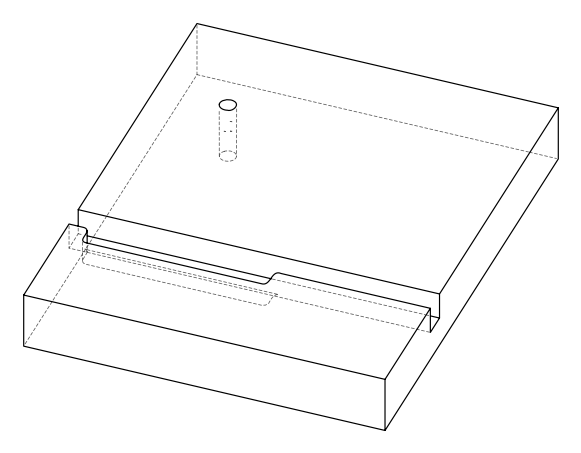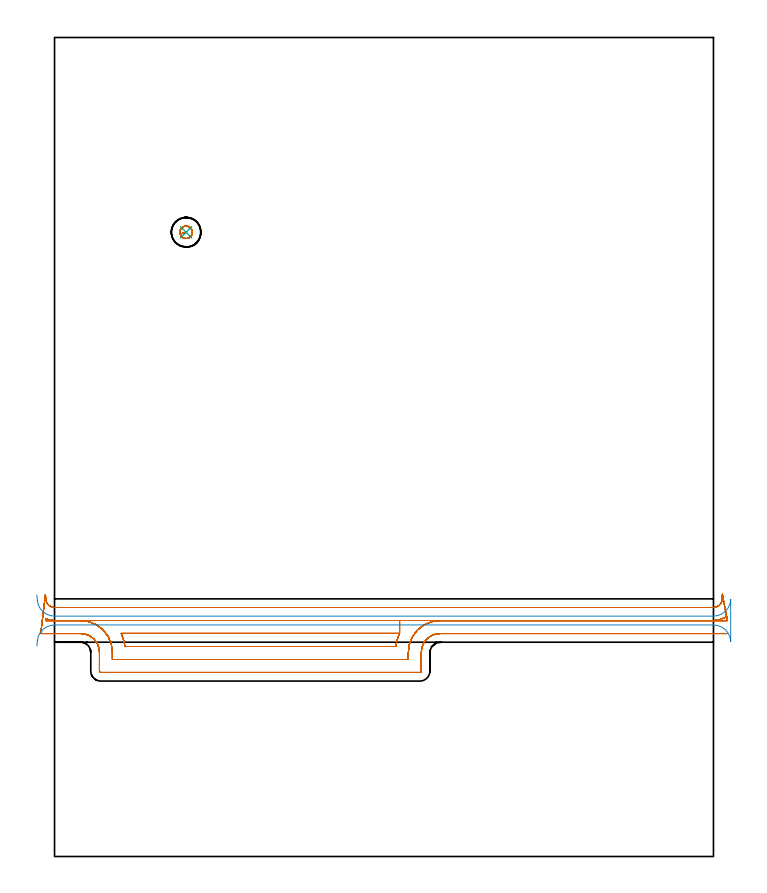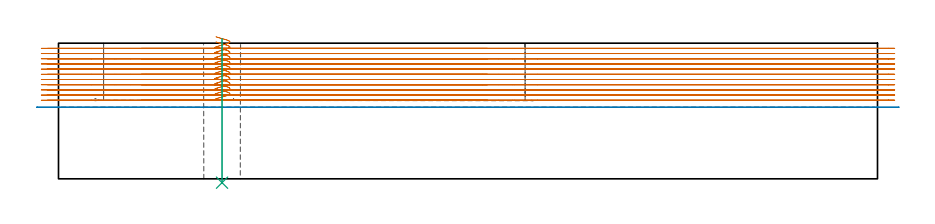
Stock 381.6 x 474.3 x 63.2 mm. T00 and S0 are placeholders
(PLAN: 3 operations, 2 tool changes, 49.8 min)
(1 MILL_OPEN_POCKET | POCKET_OPEN | NXT0201_013 | Follow Part, ap 2.5, ae 75% | 47.8 min | 378576 mm3)
(2 MILL_RECTANGULAR_SLOT | SLOT_RECTANGULAR | UGT0201_136 | Follow Part, ap 5, ae 75% | 1.73 min | 30648 mm3)
(3 INDEXABLE_INSERT_DRILL_THROUGH_HOLE_FROM_SOLID | STEP1HOLE | NXT0302_005 | 0.27 min | 8285 mm3)
(TOOL NXT0201_013 | ENDMILL 10mm | D10 FL30 Z4)
(TOOL UGT0201_136 | Carbide End Mill 20.0 | D20 FL30 Z4)
(TOOL NXT0302_005 | Index. Insert Drill 17mm [880-D1700L20-05] | D17 PA176 FL85 Z2)
(OP 1 MILL_OPEN_POCKET)
G17 G21 G94 G90
T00 M6
G54
G17 G0 G90 X389.35 Y138.944 S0 M3
G43 Z73.2 H0
Z60.782
G94 G1 X386.6 Y137.744 F250.
G2 X381.6 Y136.7 R12.5 F500.
G1 X199.816
Y129.2
X38.584
G2 X40.788 Y121.6 R25.8
G1 X197.612
G2 X199.816 Y129.2 R25.8
G1 Y136.7
X0.
G2 X-5. Y137.744 R12.5
G1 Y136.6
X15.2
G2 X33.5 Y118.3 R18.3
G1 Y114.1
X204.9
Y118.3
G2 X223.2 Y136.6 R18.3
G1 X386.6
X389.6 F250.
X386.78 Y151.878
X386.59 Y148.884
G2 X381.6 Y144.2 R5. F500.
G1 X0.
G2 X-4.97 Y148.653 R5.
G1 X-5.298 Y151.635 F250.
X-8. Y129.1
X-5.
X15.2 F500.
G2 X26. Y118.3 R10.8
G1 Y107.4
G3 X26.8 Y106.6 R0.8
G1 X211.6
G3 X212.4 Y107.4 R0.8
G1 Y118.3
G2 X223.2 Y129.1 R10.8
G1 X386.6
X389.6 F250.
G0 X389.35 Y138.944 Z58.364
G1 X386.6 Y137.744
G2 X381.6 Y136.7 R12.5 F500.
G1 X199.816
Y129.2
X38.584
G2 X40.788 Y121.6 R25.8
G1 X197.612
G2 X199.816 Y129.2 R25.8
G1 Y136.7
X0.
G2 X-5. Y137.744 R12.5
G1 Y136.6
X15.2
G2 X33.5 Y118.3 R18.3
G1 Y114.1
X204.9
Y118.3
G2 X223.2 Y136.6 R18.3
G1 X386.6
X389.6 F250.
X386.78 Y151.878
X386.59 Y148.884
G2 X381.6 Y144.2 R5. F500.
G1 X0.
G2 X-4.97 Y148.653 R5.
G1 X-5.298 Y151.635 F250.
X-8. Y129.1
X-5.
X15.2 F500.
G2 X26. Y118.3 R10.8
G1 Y107.4
G3 X26.8 Y106.6 R0.8
G1 X211.6
G3 X212.4 Y107.4 R0.8
G1 Y118.3
G2 X223.2 Y129.1 R10.8
G1 X386.6
X389.6 F250.
G0 X389.35 Y138.944 Z55.945
G1 X386.6 Y137.744
G2 X381.6 Y136.7 R12.5 F500.
G1 X199.816
Y129.2
X38.584
G2 X40.788 Y121.6 R25.8
G1 X197.612
G2 X199.816 Y129.2 R25.8
G1 Y136.7
X0.
G2 X-5. Y137.744 R12.5
G1 Y136.6
X15.2
G2 X33.5 Y118.3 R18.3
G1 Y114.1
X204.9
Y118.3
G2 X223.2 Y136.6 R18.3
G1 X386.6
X389.6 F250.
X386.78 Y151.878
X386.59 Y148.884
G2 X381.6 Y144.2 R5. F500.
G1 X0.
G2 X-4.97 Y148.653 R5.
G1 X-5.298 Y151.635 F250.
X-8. Y129.1
X-5.
X15.2 F500.
G2 X26. Y118.3 R10.8
G1 Y107.4
G3 X26.8 Y106.6 R0.8
G1 X211.6
G3 X212.4 Y107.4 R0.8
G1 Y118.3
G2 X223.2 Y129.1 R10.8
G1 X386.6
X389.6 F250.
G0 X389.35 Y138.944 Z53.527
G1 X386.6 Y137.744
G2 X381.6 Y136.7 R12.5 F500.
G1 X199.816
Y129.2
X38.584
G2 X40.788 Y121.6 R25.8
G1 X197.612
G2 X199.816 Y129.2 R25.8
G1 Y136.7
X0.
G2 X-5. Y137.744 R12.5
G1 Y136.6
X15.2
G2 X33.5 Y118.3 R18.3
G1 Y114.1
X204.9
Y118.3
G2 X223.2 Y136.6 R18.3
G1 X386.6
X389.6 F250.
X386.78 Y151.878
X386.59 Y148.884
G2 X381.6 Y144.2 R5. F500.
G1 X0.
G2 X-4.97 Y148.653 R5.
G1 X-5.298 Y151.635 F250.
X-8. Y129.1
X-5.
X15.2 F500.
G2 X26. Y118.3 R10.8
G1 Y107.4
G3 X26.8 Y106.6 R0.8
G1 X211.6
G3 X212.4 Y107.4 R0.8
G1 Y118.3
G2 X223.2 Y129.1 R10.8
G1 X386.6
X389.6 F250.
G0 X389.35 Y138.944 Z51.109
G1 X386.6 Y137.744
G2 X381.6 Y136.7 R12.5 F500.
G1 X199.816
Y129.2
X38.584
G2 X40.788 Y121.6 R25.8
G1 X197.612
G2 X199.816 Y129.2 R25.8
G1 Y136.7
X0.
G2 X-5. Y137.744 R12.5
G1 Y136.6
X15.2
G2 X33.5 Y118.3 R18.3
G1 Y114.1
X204.9
Y118.3
G2 X223.2 Y136.6 R18.3
G1 X386.6
X389.6 F250.
X386.78 Y151.878
X386.59 Y148.884
G2 X381.6 Y144.2 R5. F500.
G1 X0.
G2 X-4.97 Y148.653 R5.
G1 X-5.298 Y151.635 F250.
X-8. Y129.1
X-5.
X15.2 F500.
G2 X26. Y118.3 R10.8
G1 Y107.4
G3 X26.8 Y106.6 R0.8
G1 X211.6
G3 X212.4 Y107.4 R0.8
G1 Y118.3
G2 X223.2 Y129.1 R10.8
G1 X386.6
X389.6 F250.
G0 X389.35 Y138.944 Z48.691
G1 X386.6 Y137.744
G2 X381.6 Y136.7 R12.5 F500.
G1 X199.816
Y129.2
X38.584
G2 X40.788 Y121.6 R25.8
G1 X197.612
G2 X199.816 Y129.2 R25.8
G1 Y136.7
X0.
G2 X-5. Y137.744 R12.5
G1 Y136.6
X15.2
G2 X33.5 Y118.3 R18.3
G1 Y114.1
X204.9
Y118.3
G2 X223.2 Y136.6 R18.3
G1 X386.6
X389.6 F250.
X386.78 Y151.878
X386.59 Y148.884
G2 X381.6 Y144.2 R5. F500.
G1 X0.
G2 X-4.97 Y148.653 R5.
G1 X-5.298 Y151.635 F250.
X-8. Y129.1
X-5.
X15.2 F500.
G2 X26. Y118.3 R10.8
G1 Y107.4
G3 X26.8 Y106.6 R0.8
G1 X211.6
G3 X212.4 Y107.4 R0.8
G1 Y118.3
G2 X223.2 Y129.1 R10.8
G1 X386.6
X389.6 F250.
G0 X389.35 Y138.944 Z46.273
G1 X386.6 Y137.744
G2 X381.6 Y136.7 R12.5 F500.
G1 X199.816
Y129.2
X38.584
G2 X40.788 Y121.6 R25.8
G1 X197.612
G2 X199.816 Y129.2 R25.8
G1 Y136.7
X0.
G2 X-5. Y137.744 R12.5
G1 Y136.6
X15.2
G2 X33.5 Y118.3 R18.3
G1 Y114.1
X204.9
Y118.3
G2 X223.2 Y136.6 R18.3
G1 X386.6
X389.6 F250.
X386.78 Y151.878
X386.59 Y148.884
G2 X381.6 Y144.2 R5. F500.
G1 X0.
G2 X-4.97 Y148.653 R5.
G1 X-5.298 Y151.635 F250.
X-8. Y129.1
X-5.
X15.2 F500.
G2 X26. Y118.3 R10.8
G1 Y107.4
G3 X26.8 Y106.6 R0.8
G1 X211.6
G3 X212.4 Y107.4 R0.8
G1 Y118.3
G2 X223.2 Y129.1 R10.8
G1 X386.6
X389.6 F250.
G0 X389.35 Y138.944 Z43.855
G1 X386.6 Y137.744
G2 X381.6 Y136.7 R12.5 F500.
G1 X199.816
Y129.2
X38.584
G2 X40.788 Y121.6 R25.8
G1 X197.612
G2 X199.816 Y129.2 R25.8
G1 Y136.7
X0.
G2 X-5. Y137.744 R12.5
G1 Y136.6
X15.2
G2 X33.5 Y118.3 R18.3
G1 Y114.1
X204.9
Y118.3
G2 X223.2 Y136.6 R18.3
G1 X386.6
X389.6 F250.
X386.78 Y151.878
X386.59 Y148.884
G2 X381.6 Y144.2 R5. F500.
G1 X0.
G2 X-4.97 Y148.653 R5.
G1 X-5.298 Y151.635 F250.
X-8. Y129.1
X-5.
X15.2 F500.
G2 X26. Y118.3 R10.8
G1 Y107.4
G3 X26.8 Y106.6 R0.8
G1 X211.6
G3 X212.4 Y107.4 R0.8
G1 Y118.3
G2 X223.2 Y129.1 R10.8
G1 X386.6
X389.6 F250.
G0 X389.35 Y138.944 Z41.436
G1 X386.6 Y137.744
G2 X381.6 Y136.7 R12.5 F500.
G1 X199.816
Y129.2
X38.584
G2 X40.788 Y121.6 R25.8
G1 X197.612
G2 X199.816 Y129.2 R25.8
G1 Y136.7
X0.
G2 X-5. Y137.744 R12.5
G1 Y136.6
X15.2
G2 X33.5 Y118.3 R18.3
G1 Y114.1
X204.9
Y118.3
G2 X223.2 Y136.6 R18.3
G1 X386.6
X389.6 F250.
X386.78 Y151.878
X386.59 Y148.884
G2 X381.6 Y144.2 R5. F500.
G1 X0.
G2 X-4.97 Y148.653 R5.
G1 X-5.298 Y151.635 F250.
X-8. Y129.1
X-5.
X15.2 F500.
G2 X26. Y118.3 R10.8
G1 Y107.4
G3 X26.8 Y106.6 R0.8
G1 X211.6
G3 X212.4 Y107.4 R0.8
G1 Y118.3
G2 X223.2 Y129.1 R10.8
G1 X386.6
X389.6 F250.
G0 X389.35 Y138.944 Z39.018
G1 X386.6 Y137.744
G2 X381.6 Y136.7 R12.5 F500.
G1 X199.816
Y129.2
X38.584
G2 X40.788 Y121.6 R25.8
G1 X197.612
G2 X199.816 Y129.2 R25.8
G1 Y136.7
X0.
G2 X-5. Y137.744 R12.5
G1 Y136.6
X15.2
G2 X33.5 Y118.3 R18.3
G1 Y114.1
X204.9
Y118.3
G2 X223.2 Y136.6 R18.3
G1 X386.6
X389.6 F250.
X386.78 Y151.878
X386.59 Y148.884
G2 X381.6 Y144.2 R5. F500.
G1 X0.
G2 X-4.97 Y148.653 R5.
G1 X-5.298 Y151.635 F250.
X-8. Y129.1
X-5.
X15.2 F500.
G2 X26. Y118.3 R10.8
G1 Y107.4
G3 X26.8 Y106.6 R0.8
G1 X211.6
G3 X212.4 Y107.4 R0.8
G1 Y118.3
G2 X223.2 Y129.1 R10.8
G1 X386.6
X389.6 F250.
G0 X389.35 Y138.944 Z36.6
G1 X386.6 Y137.744
G2 X381.6 Y136.7 R12.5 F500.
G1 X199.816
Y129.2
X38.584
G2 X40.788 Y121.6 R25.8
G1 X197.612
G2 X199.816 Y129.2 R25.8
G1 Y136.7
X0.
G2 X-5. Y137.744 R12.5
G1 Y136.6
X15.2
G2 X33.5 Y118.3 R18.3
G1 Y114.1
X204.9
Y118.3
G2 X223.2 Y136.6 R18.3
G1 X386.6
X389.6 F250.
X386.78 Y151.878
X386.59 Y148.884
G2 X381.6 Y144.2 R5. F500.
G1 X0.
G2 X-4.97 Y148.653 R5.
G1 X-5.298 Y151.635 F250.
X-8. Y129.1
X-5.
X15.2 F500.
G2 X26. Y118.3 R10.8
G1 Y107.4
G3 X26.8 Y106.6 R0.8
G1 X211.6
G3 X212.4 Y107.4 R0.8
G1 Y118.3
G2 X223.2 Y129.1 R10.8
G1 X386.6
X389.6 F250.
G0 Z73.2
X73.377 Y359.268
Z66.2
G1 X73.651 Y358.951 Z66.088
X74.05 Y358.606 Z65.946
X74.496 Y358.323 Z65.805
X74.978 Y358.108 Z65.663
X75.487 Y357.966 Z65.522
X76.01 Y357.9 Z65.381
X76.39 Z65.279
X76.913 Y357.966 Z65.137
X77.422 Y358.108 Z64.996
X77.904 Y358.323 Z64.855
X78.35 Y358.606 Z64.713
X78.749 Y358.951 Z64.572
X79.094 Y359.35 Z64.43
X79.377 Y359.796 Z64.289
X79.592 Y360.278 Z64.147
X79.734 Y360.787 Z64.006
X79.8 Y361.31 Z63.865
Y361.5 Z63.814
Y361.69 Z63.763
X79.734 Y362.213 Z63.621
X79.592 Y362.722 Z63.48
X79.377 Y363.204 Z63.339
X79.094 Y363.65 Z63.197
X78.749 Y364.049 Z63.056
X78.35 Y364.394 Z62.914
X77.904 Y364.677 Z62.773
X77.422 Y364.892 Z62.631
X76.913 Y365.034 Z62.49
X76.39 Y365.1 Z62.349
X76.01 Z62.247
X75.487 Y365.034 Z62.105
X74.978 Y364.892 Z61.964
X74.496 Y364.677 Z61.823
X74.05 Y364.394 Z61.681
X73.651 Y364.049 Z61.54
X73.306 Y363.65 Z61.398
X73.023 Y363.204 Z61.257
X72.808 Y362.722 Z61.115
X72.666 Y362.213 Z60.974
X72.6 Y361.69 Z60.833
Y361.5 Z60.782
G3 X76.2 Y357.9 R3.6 F500.
X72.6 Y361.5 R-3.6
X72.738 Y360.513 R3.6
G1 X75.623 Y361.335 F250.
G0 X73.377 Y359.268 Z63.782
G1 X73.651 Y358.951 Z63.67
X74.05 Y358.606 Z63.528
X74.496 Y358.323 Z63.387
X74.978 Y358.108 Z63.245
X75.487 Y357.966 Z63.104
X76.01 Y357.9 Z62.962
X76.39 Z62.861
X76.913 Y357.966 Z62.719
X77.422 Y358.108 Z62.578
X77.904 Y358.323 Z62.436
X78.35 Y358.606 Z62.295
X78.749 Y358.951 Z62.154
X79.094 Y359.35 Z62.012
X79.377 Y359.796 Z61.871
X79.592 Y360.278 Z61.729
X79.734 Y360.787 Z61.588
X79.8 Y361.31 Z61.446
Y361.5 Z61.396
Y361.69 Z61.345
X79.734 Y362.213 Z61.203
X79.592 Y362.722 Z61.062
X79.377 Y363.204 Z60.92
X79.094 Y363.65 Z60.779
X78.749 Y364.049 Z60.638
X78.35 Y364.394 Z60.496
X77.904 Y364.677 Z60.355
X77.422 Y364.892 Z60.213
X76.913 Y365.034 Z60.072
X76.39 Y365.1 Z59.93
X76.01 Z59.829
X75.487 Y365.034 Z59.687
X74.978 Y364.892 Z59.546
X74.496 Y364.677 Z59.404
X74.05 Y364.394 Z59.263
X73.651 Y364.049 Z59.122
X73.306 Y363.65 Z58.98
X73.023 Y363.204 Z58.839
X72.808 Y362.722 Z58.697
X72.666 Y362.213 Z58.556
X72.6 Y361.69 Z58.414
Y361.5 Z58.364
G3 X76.2 Y357.9 R3.6 F500.
X72.6 Y361.5 R-3.6
X72.738 Y360.513 R3.6
G1 X75.623 Y361.335 F250.
G0 X73.377 Y359.268 Z61.364
G1 X73.651 Y358.951 Z61.251
X74.05 Y358.606 Z61.11
X74.496 Y358.323 Z60.969
X74.978 Y358.108 Z60.827
X75.487 Y357.966 Z60.686
X76.01 Y357.9 Z60.544
X76.39 Z60.443
X76.913 Y357.966 Z60.301
X77.422 Y358.108 Z60.16
X77.904 Y358.323 Z60.018
X78.35 Y358.606 Z59.877
X78.749 Y358.951 Z59.735
X79.094 Y359.35 Z59.594
X79.377 Y359.796 Z59.453
X79.592 Y360.278 Z59.311
X79.734 Y360.787 Z59.17
X79.8 Y361.31 Z59.028
Y361.5 Z58.977
Y361.69 Z58.927
X79.734 Y362.213 Z58.785
X79.592 Y362.722 Z58.644
X79.377 Y363.204 Z58.502
X79.094 Y363.65 Z58.361
X78.749 Y364.049 Z58.219
X78.35 Y364.394 Z58.078
X77.904 Y364.677 Z57.937
X77.422 Y364.892 Z57.795
X76.913 Y365.034 Z57.654
X76.39 Y365.1 Z57.512
X76.01 Z57.411
X75.487 Y365.034 Z57.269
X74.978 Y364.892 Z57.128
X74.496 Y364.677 Z56.986
X74.05 Y364.394 Z56.845
X73.651 Y364.049 Z56.703
X73.306 Y363.65 Z56.562
X73.023 Y363.204 Z56.421
X72.808 Y362.722 Z56.279
X72.666 Y362.213 Z56.138
X72.6 Y361.69 Z55.996
Y361.5 Z55.945
G3 X76.2 Y357.9 R3.6 F500.
X72.6 Y361.5 R-3.6
X72.738 Y360.513 R3.6
G1 X75.623 Y361.335 F250.
G0 X73.377 Y359.268 Z58.945
G1 X73.651 Y358.951 Z58.833
X74.05 Y358.606 Z58.692
X74.496 Y358.323 Z58.55
X74.978 Y358.108 Z58.409
X75.487 Y357.966 Z58.268
X76.01 Y357.9 Z58.126
X76.39 Z58.024
X76.913 Y357.966 Z57.883
X77.422 Y358.108 Z57.742
X77.904 Y358.323 Z57.6
X78.35 Y358.606 Z57.459
X78.749 Y358.951 Z57.317
X79.094 Y359.35 Z57.176
X79.377 Y359.796 Z57.034
X79.592 Y360.278 Z56.893
X79.734 Y360.787 Z56.752
X79.8 Y361.31 Z56.61
Y361.5 Z56.559
Y361.69 Z56.508
X79.734 Y362.213 Z56.367
X79.592 Y362.722 Z56.226
X79.377 Y363.204 Z56.084
X79.094 Y363.65 Z55.943
X78.749 Y364.049 Z55.801
X78.35 Y364.394 Z55.66
X77.904 Y364.677 Z55.518
X77.422 Y364.892 Z55.377
X76.913 Y365.034 Z55.236
X76.39 Y365.1 Z55.094
X76.01 Z54.992
X75.487 Y365.034 Z54.851
X74.978 Y364.892 Z54.71
X74.496 Y364.677 Z54.568
X74.05 Y364.394 Z54.427
X73.651 Y364.049 Z54.285
X73.306 Y363.65 Z54.144
X73.023 Y363.204 Z54.002
X72.808 Y362.722 Z53.861
X72.666 Y362.213 Z53.719
X72.6 Y361.69 Z53.578
Y361.5 Z53.527
G3 X76.2 Y357.9 R3.6 F500.
X72.6 Y361.5 R-3.6
X72.738 Y360.513 R3.6
G1 X75.623 Y361.335 F250.
G0 X73.377 Y359.268 Z56.527
G1 X73.651 Y358.951 Z56.415
X74.05 Y358.606 Z56.274
X74.496 Y358.323 Z56.132
X74.978 Y358.108 Z55.991
X75.487 Y357.966 Z55.849
X76.01 Y357.9 Z55.708
X76.39 Z55.606
X76.913 Y357.966 Z55.465
X77.422 Y358.108 Z55.323
X77.904 Y358.323 Z55.182
X78.35 Y358.606 Z55.04
X78.749 Y358.951 Z54.899
X79.094 Y359.35 Z54.758
X79.377 Y359.796 Z54.616
X79.592 Y360.278 Z54.475
X79.734 Y360.787 Z54.333
X79.8 Y361.31 Z54.192
Y361.5 Z54.141
Y361.69 Z54.09
X79.734 Y362.213 Z53.949
X79.592 Y362.722 Z53.807
X79.377 Y363.204 Z53.666
X79.094 Y363.65 Z53.524
X78.749 Y364.049 Z53.383
X78.35 Y364.394 Z53.242
X77.904 Y364.677 Z53.1
X77.422 Y364.892 Z52.959
X76.913 Y365.034 Z52.817
X76.39 Y365.1 Z52.676
X76.01 Z52.574
X75.487 Y365.034 Z52.433
X74.978 Y364.892 Z52.291
X74.496 Y364.677 Z52.15
X74.05 Y364.394 Z52.008
X73.651 Y364.049 Z51.867
X73.306 Y363.65 Z51.726
X73.023 Y363.204 Z51.584
X72.808 Y362.722 Z51.443
X72.666 Y362.213 Z51.301
X72.6 Y361.69 Z51.16
Y361.5 Z51.109
G3 X76.2 Y357.9 R3.6 F500.
X72.6 Y361.5 R-3.6
X72.738 Y360.513 R3.6
G1 X75.623 Y361.335 F250.
G0 X73.377 Y359.268 Z54.109
G1 X73.651 Y358.951 Z53.997
X74.05 Y358.606 Z53.855
X74.496 Y358.323 Z53.714
X74.978 Y358.108 Z53.573
X75.487 Y357.966 Z53.431
X76.01 Y357.9 Z53.29
X76.39 Z53.188
X76.913 Y357.966 Z53.047
X77.422 Y358.108 Z52.905
X77.904 Y358.323 Z52.764
X78.35 Y358.606 Z52.622
X78.749 Y358.951 Z52.481
X79.094 Y359.35 Z52.339
X79.377 Y359.796 Z52.198
X79.592 Y360.278 Z52.057
X79.734 Y360.787 Z51.915
X79.8 Y361.31 Z51.774
Y361.5 Z51.723
Y361.69 Z51.672
X79.734 Y362.213 Z51.531
X79.592 Y362.722 Z51.389
X79.377 Y363.204 Z51.248
X79.094 Y363.65 Z51.106
X78.749 Y364.049 Z50.965
X78.35 Y364.394 Z50.823
X77.904 Y364.677 Z50.682
X77.422 Y364.892 Z50.541
X76.913 Y365.034 Z50.399
X76.39 Y365.1 Z50.258
X76.01 Z50.156
X75.487 Y365.034 Z50.015
X74.978 Y364.892 Z49.873
X74.496 Y364.677 Z49.732
X74.05 Y364.394 Z49.59
X73.651 Y364.049 Z49.449
X73.306 Y363.65 Z49.307
X73.023 Y363.204 Z49.166
X72.808 Y362.722 Z49.025
X72.666 Y362.213 Z48.883
X72.6 Y361.69 Z48.742
Y361.5 Z48.691
G3 X76.2 Y357.9 R3.6 F500.
X72.6 Y361.5 R-3.6
X72.738 Y360.513 R3.6
G1 X75.623 Y361.335 F250.
G0 X73.377 Y359.268 Z51.691
G1 X73.651 Y358.951 Z51.579
X74.05 Y358.606 Z51.437
X74.496 Y358.323 Z51.296
X74.978 Y358.108 Z51.154
X75.487 Y357.966 Z51.013
X76.01 Y357.9 Z50.872
X76.39 Z50.77
X76.913 Y357.966 Z50.628
X77.422 Y358.108 Z50.487
X77.904 Y358.323 Z50.346
X78.35 Y358.606 Z50.204
X78.749 Y358.951 Z50.063
X79.094 Y359.35 Z49.921
X79.377 Y359.796 Z49.78
X79.592 Y360.278 Z49.638
X79.734 Y360.787 Z49.497
X79.8 Y361.31 Z49.356
Y361.5 Z49.305
Y361.69 Z49.254
X79.734 Y362.213 Z49.112
X79.592 Y362.722 Z48.971
X79.377 Y363.204 Z48.83
X79.094 Y363.65 Z48.688
X78.749 Y364.049 Z48.547
X78.35 Y364.394 Z48.405
X77.904 Y364.677 Z48.264
X77.422 Y364.892 Z48.122
X76.913 Y365.034 Z47.981
X76.39 Y365.1 Z47.84
X76.01 Z47.738
X75.487 Y365.034 Z47.596
X74.978 Y364.892 Z47.455
X74.496 Y364.677 Z47.314
X74.05 Y364.394 Z47.172
X73.651 Y364.049 Z47.031
X73.306 Y363.65 Z46.889
X73.023 Y363.204 Z46.748
X72.808 Y362.722 Z46.606
X72.666 Y362.213 Z46.465
X72.6 Y361.69 Z46.324
Y361.5 Z46.273
G3 X76.2 Y357.9 R3.6 F500.
X72.6 Y361.5 R-3.6
X72.738 Y360.513 R3.6
G1 X75.623 Y361.335 F250.
G0 X73.377 Y359.268 Z49.273
G1 X73.651 Y358.951 Z49.161
X74.05 Y358.606 Z49.019
X74.496 Y358.323 Z48.878
X74.978 Y358.108 Z48.736
X75.487 Y357.966 Z48.595
X76.01 Y357.9 Z48.453
X76.39 Z48.352
X76.913 Y357.966 Z48.21
X77.422 Y358.108 Z48.069
X77.904 Y358.323 Z47.927
X78.35 Y358.606 Z47.786
X78.749 Y358.951 Z47.645
X79.094 Y359.35 Z47.503
X79.377 Y359.796 Z47.362
X79.592 Y360.278 Z47.22
X79.734 Y360.787 Z47.079
X79.8 Y361.31 Z46.937
Y361.5 Z46.887
Y361.69 Z46.836
X79.734 Y362.213 Z46.694
X79.592 Y362.722 Z46.553
X79.377 Y363.204 Z46.411
X79.094 Y363.65 Z46.27
X78.749 Y364.049 Z46.129
X78.35 Y364.394 Z45.987
X77.904 Y364.677 Z45.846
X77.422 Y364.892 Z45.704
X76.913 Y365.034 Z45.563
X76.39 Y365.1 Z45.421
X76.01 Z45.32
X75.487 Y365.034 Z45.178
X74.978 Y364.892 Z45.037
X74.496 Y364.677 Z44.895
X74.05 Y364.394 Z44.754
X73.651 Y364.049 Z44.613
X73.306 Y363.65 Z44.471
X73.023 Y363.204 Z44.33
X72.808 Y362.722 Z44.188
X72.666 Y362.213 Z44.047
X72.6 Y361.69 Z43.905
Y361.5 Z43.855
G3 X76.2 Y357.9 R3.6 F500.
X72.6 Y361.5 R-3.6
X72.738 Y360.513 R3.6
G1 X75.623 Y361.335 F250.
G0 X73.377 Y359.268 Z46.855
G1 X73.651 Y358.951 Z46.742
X74.05 Y358.606 Z46.601
X74.496 Y358.323 Z46.46
X74.978 Y358.108 Z46.318
X75.487 Y357.966 Z46.177
X76.01 Y357.9 Z46.035
X76.39 Z45.934
X76.913 Y357.966 Z45.792
X77.422 Y358.108 Z45.651
X77.904 Y358.323 Z45.509
X78.35 Y358.606 Z45.368
X78.749 Y358.951 Z45.226
X79.094 Y359.35 Z45.085
X79.377 Y359.796 Z44.944
X79.592 Y360.278 Z44.802
X79.734 Y360.787 Z44.661
X79.8 Y361.31 Z44.519
Y361.5 Z44.468
Y361.69 Z44.418
X79.734 Y362.213 Z44.276
X79.592 Y362.722 Z44.135
X79.377 Y363.204 Z43.993
X79.094 Y363.65 Z43.852
X78.749 Y364.049 Z43.71
X78.35 Y364.394 Z43.569
X77.904 Y364.677 Z43.427
X77.422 Y364.892 Z43.286
X76.913 Y365.034 Z43.145
X76.39 Y365.1 Z43.003
X76.01 Z42.901
X75.487 Y365.034 Z42.76
X74.978 Y364.892 Z42.619
X74.496 Y364.677 Z42.477
X74.05 Y364.394 Z42.336
X73.651 Y364.049 Z42.194
X73.306 Y363.65 Z42.053
X73.023 Y363.204 Z41.911
X72.808 Y362.722 Z41.77
X72.666 Y362.213 Z41.629
X72.6 Y361.69 Z41.487
Y361.5 Z41.436
G3 X76.2 Y357.9 R3.6 F500.
X72.6 Y361.5 R-3.6
X72.738 Y360.513 R3.6
G1 X75.623 Y361.335 F250.
G0 X73.377 Y359.268 Z44.436
G1 X73.651 Y358.951 Z44.324
X74.05 Y358.606 Z44.183
X74.496 Y358.323 Z44.041
X74.978 Y358.108 Z43.9
X75.487 Y357.966 Z43.758
X76.01 Y357.9 Z43.617
X76.39 Z43.515
X76.913 Y357.966 Z43.374
X77.422 Y358.108 Z43.232
X77.904 Y358.323 Z43.091
X78.35 Y358.606 Z42.95
X78.749 Y358.951 Z42.808
X79.094 Y359.35 Z42.667
X79.377 Y359.796 Z42.525
X79.592 Y360.278 Z42.384
X79.734 Y360.787 Z42.242
X79.8 Y361.31 Z42.101
Y361.5 Z42.05
Y361.69 Z41.999
X79.734 Y362.213 Z41.858
X79.592 Y362.722 Z41.716
X79.377 Y363.204 Z41.575
X79.094 Y363.65 Z41.434
X78.749 Y364.049 Z41.292
X78.35 Y364.394 Z41.151
X77.904 Y364.677 Z41.009
X77.422 Y364.892 Z40.868
X76.913 Y365.034 Z40.726
X76.39 Y365.1 Z40.585
X76.01 Z40.483
X75.487 Y365.034 Z40.342
X74.978 Y364.892 Z40.2
X74.496 Y364.677 Z40.059
X74.05 Y364.394 Z39.918
X73.651 Y364.049 Z39.776
X73.306 Y363.65 Z39.635
X73.023 Y363.204 Z39.493
X72.808 Y362.722 Z39.352
X72.666 Y362.213 Z39.21
X72.6 Y361.69 Z39.069
Y361.5 Z39.018
G3 X76.2 Y357.9 R3.6 F500.
X72.6 Y361.5 R-3.6
X72.738 Y360.513 R3.6
G1 X75.623 Y361.335 F250.
G0 X73.377 Y359.268 Z42.018
G1 X73.651 Y358.951 Z41.906
X74.05 Y358.606 Z41.765
X74.496 Y358.323 Z41.623
X74.978 Y358.108 Z41.482
X75.487 Y357.966 Z41.34
X76.01 Y357.9 Z41.199
X76.39 Z41.097
X76.913 Y357.966 Z40.956
X77.422 Y358.108 Z40.814
X77.904 Y358.323 Z40.673
X78.35 Y358.606 Z40.531
X78.749 Y358.951 Z40.39
X79.094 Y359.35 Z40.249
X79.377 Y359.796 Z40.107
X79.592 Y360.278 Z39.966
X79.734 Y360.787 Z39.824
X79.8 Y361.31 Z39.683
Y361.5 Z39.632
Y361.69 Z39.581
X79.734 Y362.213 Z39.44
X79.592 Y362.722 Z39.298
X79.377 Y363.204 Z39.157
X79.094 Y363.65 Z39.015
X78.749 Y364.049 Z38.874
X78.35 Y364.394 Z38.733
X77.904 Y364.677 Z38.591
X77.422 Y364.892 Z38.45
X76.913 Y365.034 Z38.308
X76.39 Y365.1 Z38.167
X76.01 Z38.065
X75.487 Y365.034 Z37.924
X74.978 Y364.892 Z37.782
X74.496 Y364.677 Z37.641
X74.05 Y364.394 Z37.499
X73.651 Y364.049 Z37.358
X73.306 Y363.65 Z37.217
X73.023 Y363.204 Z37.075
X72.808 Y362.722 Z36.934
X72.666 Y362.213 Z36.792
X72.6 Y361.69 Z36.651
Y361.5 Z36.6
G3 X76.2 Y357.9 R3.6 F500.
X72.6 Y361.5 R-3.6
X72.738 Y360.513 R3.6
G1 X75.623 Y361.335 F250.
G0 Z73.2
M5
M2
(OP 2 MILL_RECTANGULAR_SLOT)
G17 G21 G94 G90
T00 M6
G54
G17 G0 G90 X-10.202 Y121.883 S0 M3
G43 Z73.2 H0
Z33.4
G94 G1 X-9.97 Y124.874 F250.
G2 X0. Y134.1 R10. F500.
G1 X381.6
G2 X391.59 Y124.547 R10.
G1 X391.6
Y148.753
X391.59
G2 X381.6 Y139.2 R10.
G1 X0.
G2 X-9.97 Y148.426 R10.
G1 X-10.202 Y151.417 F250.
G0 Z73.2
M5
M2
(OP 3 INDEXABLE_INSERT_DRILL_THROUGH_HOLE_FROM_SOLID)
G17 G21 G94 G90
T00 M6
G54
G17 G0 G90 X76.2 Y361.5 S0 M3
G43 Z73.2 H1
G94 G81 G98 Z-1.797 F250. R65.2
G80
M5
M2
